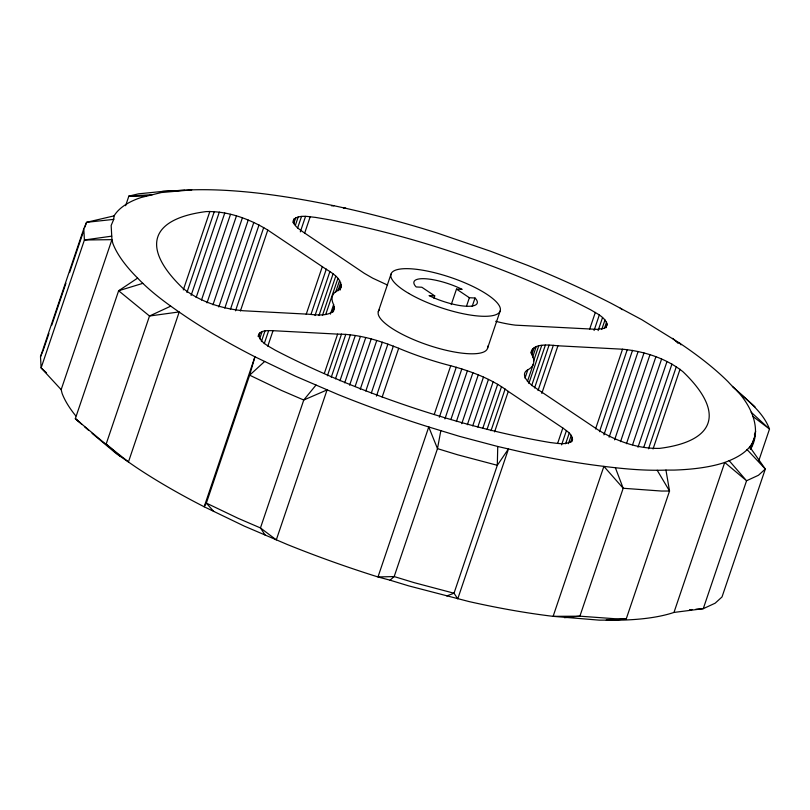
<?xml version="1.0" encoding="UTF-8"?>
<svg xmlns="http://www.w3.org/2000/svg" width="810" height="810" viewBox="0 0 810 810"><rect width="100%" height="100%" fill="white"/><g stroke="black" fill="none" stroke-linecap="round" stroke-linejoin="round"><path stroke-width="1.21" d="M758.575 461.346L769.5 429.067C761.754 408.675 742.173 397.457 728.2 381.864A339.258 93.514 18.7 0 0 679.539 343.045L641.793 319.687L610.892 303.163A339.258 93.514 18.7 0 0 527.837 265.457L490.475 251.211L437.076 232.976A339.258 93.514 18.7 0 0 345.992 208.362C318.219 202.125 290.193 197.083 261.944 193.59A339.258 93.514 18.7 0 0 191.747 189.874L161.403 192.527L141.092 197.508A339.258 93.514 18.7 0 0 114.068 215.875L113.744 219.378L111.162 225.443L111.932 239.659L112.884 243.486A339.258 93.514 18.7 0 0 137.629 278.103C151.976 293.21 169.118 305.269 186.29 316.923A339.258 93.514 18.7 0 0 254.937 356.795L295.184 376.083L338.003 394.5A339.258 93.514 18.7 0 0 428.753 426.981L459.493 436.347L497.745 446.482L497.31 465.294L454.015 593.214L446.766 595.947M750.89 448.689C762.038 428.915 751.154 406.023 737.242 391.007M258.876 334.044L258.613 335.775C261.073 343.035 269.031 346.407 275.106 350.123A290.436 80.058 18.7 0 0 550.425 442.574C557.351 443.232 565.684 445.378 571.769 440.934L572.508 439.364C572.214 433.968 566.666 430.95 562.828 428.014L508.285 391.422C491.326 378.705 471.015 371.274 450.724 365.745A106.049 29.231 18.7 0 1 398.692 348.27C379.283 340.504 358.719 334.105 337.628 334.115L273.031 330.693C267.908 330.642 259.311 329.71 258.076 336.423M387.565 285.069L372.691 278.164L364.308 273.324L303.001 231.944C299.163 229.007 293.615 225.99 293.321 220.593L294.06 219.024C300.145 214.579 308.478 216.736 315.404 217.384A290.436 80.058 18.7 0 1 590.723 309.835C596.798 313.551 604.756 316.923 607.216 324.182L605.779 327.331L603.713 328.394L597.152 329.366L515.443 325.154A58.887 16.23 18.7 0 1 495.72 321.307M440.832 430.667L437.481 448.639L394.176 576.568L390.045 580.183L377.986 576.953A339.258 93.514 18.7 0 1 287.236 544.482L244.266 526.105L204.171 506.776A339.258 93.514 18.7 0 1 135.523 466.894L116.286 453.62L92.067 433.34M341.273 286.163L340.726 287.682L338.013 290.132A106.049 29.231 18.7 0 0 333.619 304.611C336.98 317.834 315.647 314.857 307.901 314.179L243.294 310.757C221.819 308.681 199.898 301.796 182.857 288.238A290.436 80.058 18.7 0 1 206.125 211.592C227.863 210.944 249.419 218.862 267.786 230.081L322.319 266.672C329.619 271.876 344.756 278.488 340.058 289.727M527.816 369.826A58.887 16.23 18.7 0 0 532.767 386.076L598.043 429.877C616.41 441.096 637.966 449.013 659.715 448.365A290.436 80.058 18.7 0 0 682.972 371.729C665.931 358.162 644.011 351.277 622.536 349.211L557.928 345.789C550.182 345.1 528.849 342.134 532.221 355.347A106.049 29.231 18.7 0 1 527.816 369.826L525.001 378.159M75.816 415.925A339.258 93.514 18.7 0 1 62.127 393.457L61.165 389.64L41.108 367.912L40.5 356.724L83.794 228.795L86.559 222.315L114.068 215.875M43.659 349.049L48.924 333.507M51.759 325.134L65.924 283.287M69.559 272.535L82.914 233.077M84.939 227.104L86.559 222.315L113.744 219.378M61.165 389.64L111.932 239.659L84.412 239.993L41.108 367.912L46.524 372.883M125.611 205.7L128.851 196.141L138.469 193.843L162.547 191.413L184.589 190.188M183.303 289.919L209.891 211.359M186.928 292.471L214.326 211.521M191.119 295.407L219.328 212.088M196.152 297.543L224.765 213.03M201.498 300.034L230.506 214.336M207.016 302.859L236.429 215.966M212.969 304.793L242.382 217.9M218.811 306.96L248.224 220.067M224.805 308.124L253.814 222.426M230.415 309.43L259.018 224.927M235.507 310.817L263.716 227.499M240.388 311.02L267.786 230.081M292.856 222.598L294.06 219.024M293.696 223.742L295.711 217.789M295.397 225.251L298.212 216.918M258.846 336.201L260.05 332.637M259.696 338.712L262.116 331.574M297.503 228.339L301.522 216.442M261.387 341.597L265.012 330.885M300.328 231.832L305.562 216.361M264.242 343.683L268.677 330.591M304.59 233.341L310.23 216.675M267.786 346.174L273.031 330.693M306.21 314.28L322.319 266.672M311.01 314.32L326.319 269.092M315.009 315.546L329.913 271.502M318.958 315.546L333.062 273.881M322.441 315.485L335.735 276.21M325.833 314.148L337.912 278.448M335.542 292.481L339.572 280.584M337.871 290.922L340.686 282.589M330.389 314.138L333.619 304.611M339.643 289.221L341.253 284.452M332.313 312.468L334.327 306.524M339.927 290.061L340.726 287.682M333.274 311.84L334.479 308.266M324.334 373.4L337.628 334.115M327.422 375.769L341.516 334.105M331.28 377.187L345.789 334.338M335.482 378.847L350.396 334.803M339.977 380.74L355.286 335.502M344.706 382.857L360.42 336.433M349.626 385.195L365.745 337.578M378.31 311.647L391.007 274.144M355.094 386.552L371.213 338.934M360.237 389.286L376.761 340.483M365.816 391.007L382.34 342.205M371.365 392.901L387.889 344.098M376.437 396.11L393.356 346.123M382.168 397.072L398.692 348.27M433.907 298.272L434.717 295.883L421.838 287.246L416.188 286.953L415.348 286.041A33.382 9.204 18.7 0 1 425.128 278.741A33.382 9.204 18.7 0 1 460.181 288.411L462.145 289.383L456.496 289.089L451.251 304.58M466.55 306.069L469.375 297.726L475.024 298.019L475.865 298.93A33.382 9.204 18.7 0 1 466.094 306.231A33.382 9.204 18.7 0 1 431.031 296.551L429.067 295.589L434.717 295.883M434.211 414.548L450.724 365.745M472.2 306.362L475.024 298.019M439.334 417.241L456.263 367.244M444.913 418.922L461.832 368.925M450.876 419.58L467.4 370.777M456.374 421.565L472.898 372.762M461.751 423.691L478.264 374.888M487.519 348.32L500.205 310.817M467.35 424.724L483.469 377.116M472.726 425.847L488.44 379.424M477.829 427.032L493.138 381.793M482.77 428.348L497.684 384.304M487.023 429.482L501.522 386.633M491.022 430.707L505.126 389.043M494.586 431.892L508.285 391.422M530.945 352.502L531.745 350.123M531.087 353.504L532.697 348.745M531.775 354.709L534.185 347.571M532.585 357.321L536.21 346.609M533.496 361.351L538.731 345.88M527.401 381.591L533.446 363.741M528.849 383.474L541.738 345.384M531.664 385.59L545.363 345.121M534.57 387.95L549.079 345.1M538.022 390.552L553.331 345.323M541.809 393.397L557.928 345.789M589.69 329.083L595.33 312.417M594.074 330.47L599.309 314.999M557.594 443.485L562.828 428.014M598.114 330.622L602.549 317.53M561.593 444.862L566.433 430.576M601.759 329.457L604.989 319.94M604.533 328.121L606.548 322.167M565.633 443.758L569.258 433.046M606.001 327.756L607.216 324.182M568.417 443.708L571.242 435.375M570.726 442.26L572.336 437.501M571.708 441.744L572.508 439.364M595.542 428.956L622.536 349.211M599.481 431.71L627.284 349.586M603.916 434.859L632.519 350.345M609.13 437.187L638.138 351.479M614.587 439.86L644.001 352.968M620.541 441.652L649.954 354.76M626.454 443.708L655.867 356.815M632.58 444.791L661.588 359.093M637.986 447.231L666.995 361.533M643.737 447.403L671.946 364.075M648.526 448.801L676.33 366.667M653.042 448.983L680.035 369.238M390.045 580.183L408.604 585.843L469.071 601.577A339.258 93.514 18.7 0 0 553.119 616.339L599.238 620.146L623.315 620.065A339.258 93.514 18.7 0 0 673.981 612.431L724.737 462.449C736.827 457.944 750.394 451.17 754.515 437.977M754.424 434.879L755.639 431.315M750.151 448.851L751.761 444.082M750.445 448.993L755.284 434.707M750.526 449.428L753.34 441.096M40.5 356.724L43.254 350.244M316.032 385.044L303.76 400.018L260.455 527.938L265.133 535.086M264.667 361.462L249.642 375.182L206.347 503.101L204.171 506.776L254.937 356.795L249.642 375.182L281.485 390.44L303.76 400.018L327.068 389.914L276.301 539.885L260.455 527.938L238.191 518.359L206.347 503.101L213.739 511.474M137.629 278.103L118.635 290.75L75.33 418.669L101.645 440.772L128.466 461.892L179.223 311.921L149.506 316.011L118.635 290.75L142.823 283.358M170.707 306.17L149.506 316.011L106.201 443.931L119.941 456.151M111.739 236.155L84.412 239.993L83.794 228.795M673.981 612.431L703.262 608.685L715.149 603.197L722.014 596.95L765.318 469.03L749.766 446.928M615.195 620.075L626.231 618.931L669.536 491.012L665.952 470.094C645.216 470.843 624.449 468.95 603.885 466.368A339.258 93.514 18.7 0 1 519.838 451.595L497.745 446.482M564.499 617.686L579.889 616.187L618.222 618.972L626.231 618.931L606.214 620.116M689.563 609.738L692.054 609.545M695.79 609.252L703.262 608.685L746.557 480.755L758.454 475.267L765.318 469.03L746.962 449.469M152.503 194.653L128.851 196.141L146.549 196.081M162.547 191.413L191.747 189.874M665.952 470.094L674.082 470.083A339.258 93.514 18.7 0 0 724.737 462.449L746.557 480.755L729.121 460.617M331.462 205.78L333.882 205.791M343.531 208.342L345.992 208.362L343.481 208.16M456.496 289.089L469.375 297.726M620.278 308.164L622.262 309.673M752.946 416.472L769.5 429.067L751.123 412.179M80.139 422.587L75.33 418.669L81.84 424.369M84.625 426.819L88.341 430.08M732.382 386.461L755.001 406.822M672.675 338.357L678.233 343.41M679.539 343.045L681.018 344.827M657.193 470.266L669.536 491.012L661.527 491.052L623.184 488.268L603.885 466.368L553.119 616.339L579.889 616.187L623.184 488.268L615.418 467.836M487.65 346.174A57.601 15.876 18.7 0 1 428.298 345.182A57.601 15.876 18.7 0 1 379.384 309.815M428.753 426.981L377.986 576.953L394.176 576.568L414.305 582.704L454.015 593.214L457.751 598.853L508.508 448.872L497.31 465.294L457.609 454.785L437.481 448.639L428.753 426.981M408.706 293.382A57.601 15.876 18.7 0 0 499.142 312.65A57.601 15.876 18.7 0 0 428.976 271.421A57.601 15.876 18.7 0 0 408.706 293.382"/></g></svg>
